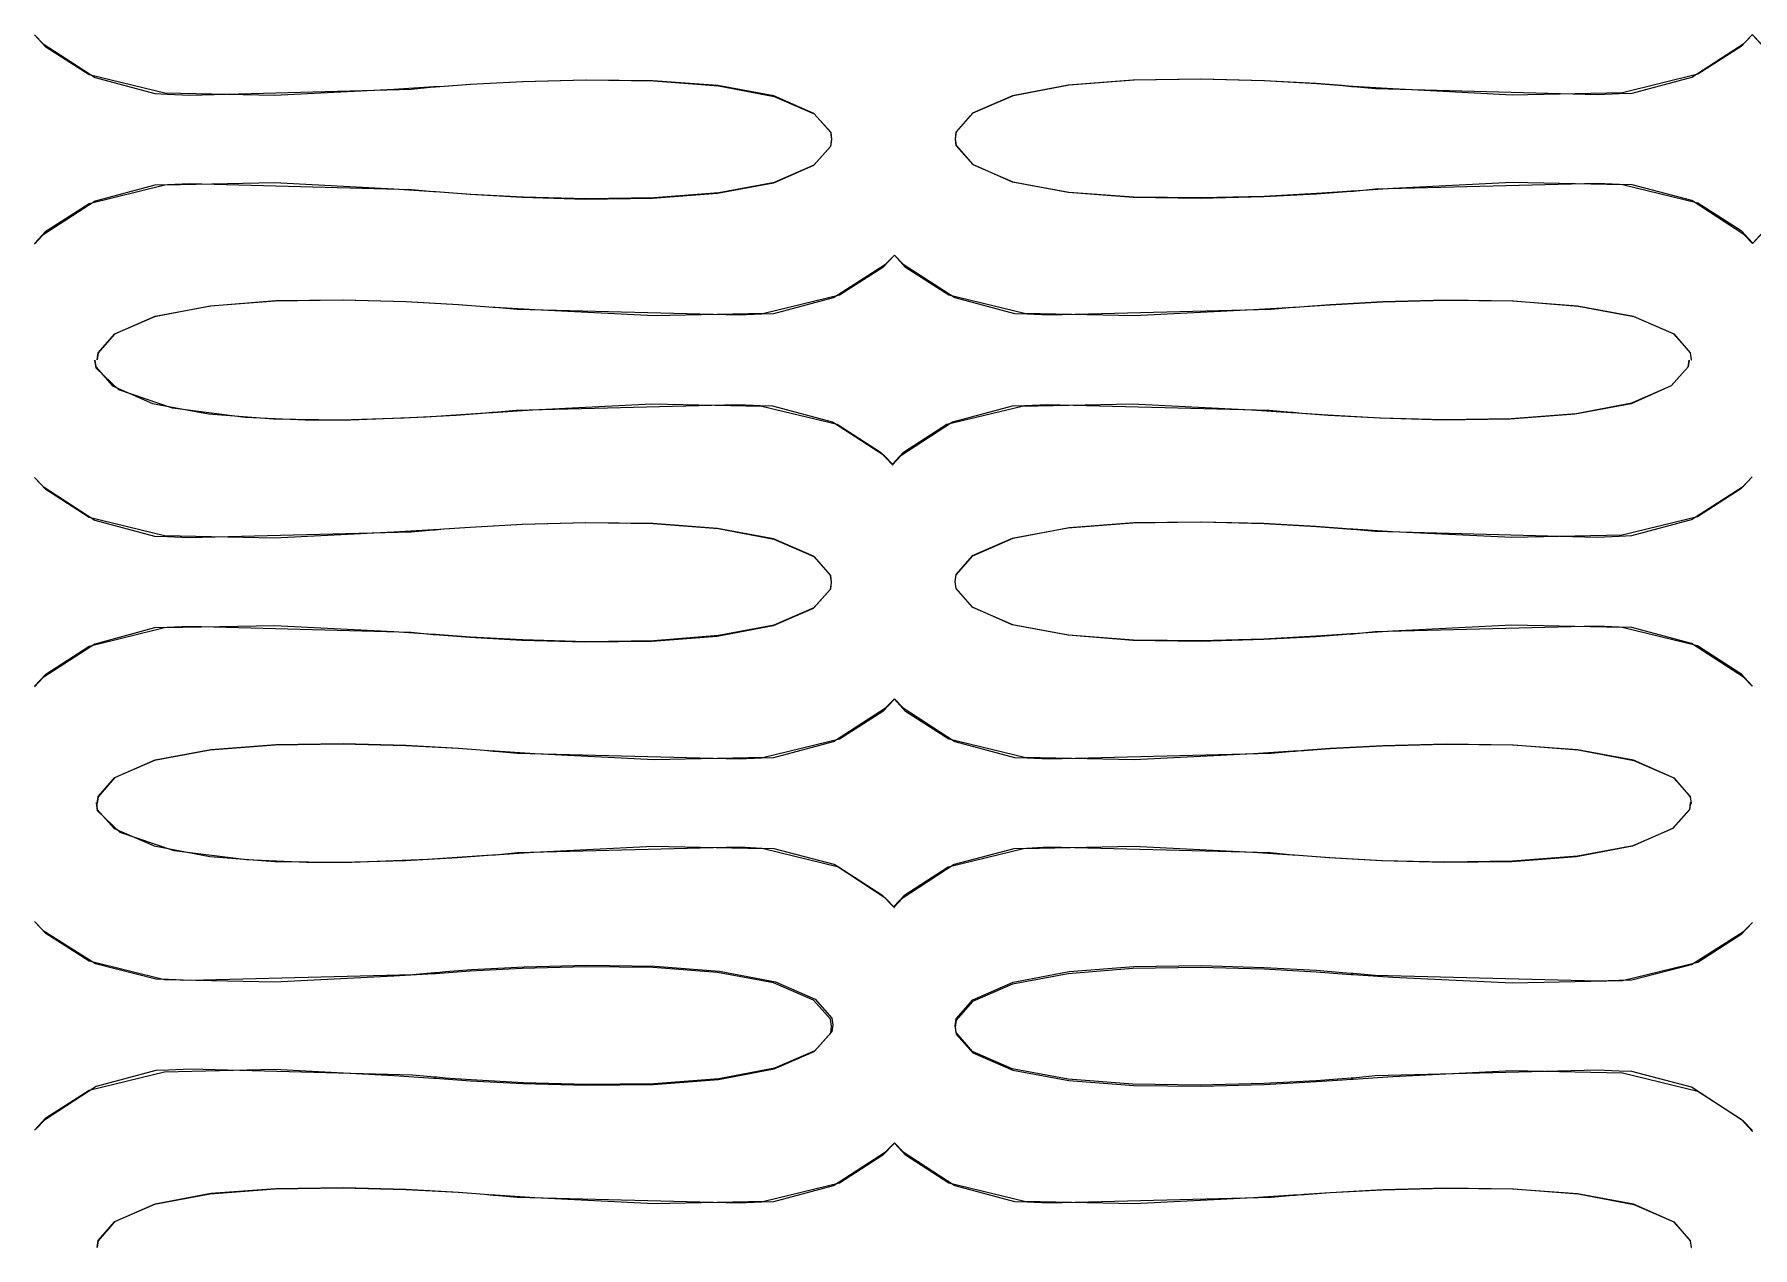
# Model space of a CAD drawing. Extents: x -8.7 to 71.7, y -3.2 to 84.
# Drawn here: x 39.54 to 55.62, y -3.22 to 8.13 of the extents above; entities that cross this region are included whole.
import ezdxf

# ---------------------------------------------------------------- set-up
doc = ezdxf.new("R2010")
doc.units = 0
doc.layers.get('0').update_dxf_attribs({"linetype": 'CONTINUOUS'})

msp = doc.modelspace()

# ---------------------------------------------------------------- linework, layer by layer
at = {"color": 1}
for p, q in [((39.6529, 8.00915), (39.5471, 8.12214)), ((39.5471, 8.12214), (39.6268, 8.03811)), ((39.6268, 8.03811), (40.1119, 7.72389)), ((55.0485, 7.72806), (55.5336, 8.04224)), ((55.6147, 8.12768), (55.5089, 8.01469)), ((55.5336, 8.04224), (55.6147, 8.12768)), ((55.7209, 8.00915), (55.6147, 8.12214)), ((55.6147, 8.12214), (55.6962, 8.03811)), ((40.0583, 7.74869), (39.6529, 8.00915)), ((55.5089, 8.01469), (55.1021, 7.75423)), ((40.7638, 7.57647), (40.0583, 7.74869)), ((40.1119, 7.72389), (40.67, 7.57372)), ((55.1021, 7.75423), (54.398, 7.58059)), ((54.489, 7.57922), (55.0485, 7.72806)), ((40.67, 7.57372), (40.7885, 7.56955)), ((41.7918, 7.55579), (40.7638, 7.57647)), ((40.7885, 7.56955), (40.9952, 7.55992)), ((40.9952, 7.55992), (43.0706, 7.61503)), ((42.908, 7.61227), (41.7918, 7.55579)), ((43.2802, 7.6357), (42.908, 7.61227)), ((43.0706, 7.61503), (43.2774, 7.6357)), ((43.2774, 7.6357), (43.2964, 7.6357)), ((43.2992, 7.6357), (43.2802, 7.6357)), ((43.2964, 7.6357), (43.3779, 7.64261)), ((43.3793, 7.64124), (43.2992, 7.6357)), ((43.3779, 7.64261), (43.6231, 7.66191)), ((43.6231, 7.65775), (43.3793, 7.64124)), ((43.6231, 7.66191), (44.1138, 7.68809)), ((44.111, 7.68396), (43.6231, 7.65775)), ((44.7008, 7.70047), (44.111, 7.68396)), ((44.1138, 7.68809), (44.7065, 7.70322)), ((45.3305, 7.69359), (44.7008, 7.70047)), ((44.7065, 7.70322), (45.3362, 7.69359)), ((45.937, 7.64812), (45.3305, 7.69359)), ((45.3362, 7.69359), (45.9437, 7.64674)), ((46.4605, 7.55167), (45.937, 7.64812)), ((45.9437, 7.64674), (46.4647, 7.5475)), ((48.6929, 7.55442), (48.3196, 7.39179)), ((48.3249, 7.39316), (48.7013, 7.55717)), ((49.2139, 7.65224), (48.6929, 7.55442)), ((48.7013, 7.55717), (49.2234, 7.65637)), ((49.8203, 7.69909), (49.2139, 7.65224)), ((49.2234, 7.65637), (49.8313, 7.70322)), ((50.4515, 7.70876), (49.8203, 7.69909)), ((49.8313, 7.70322), (50.461, 7.71151)), ((51.0427, 7.69359), (50.4515, 7.70876)), ((50.461, 7.71151), (51.0508, 7.69497)), ((51.5331, 7.66741), (51.0427, 7.69359)), ((51.0508, 7.69497), (51.5387, 7.66741)), ((51.7783, 7.64812), (51.5331, 7.66741)), ((51.5387, 7.66741), (51.7825, 7.64812)), ((51.8612, 7.64124), (51.7783, 7.64812)), ((51.7825, 7.64812), (51.864, 7.64124)), ((51.8791, 7.64124), (51.8612, 7.64124)), ((51.864, 7.64124), (51.8816, 7.64124)), ((52.2496, 7.61781), (51.8791, 7.64124)), ((51.8816, 7.64124), (52.0883, 7.62056)), ((52.0883, 7.62056), (54.1637, 7.56543)), ((53.3672, 7.55992), (52.2496, 7.61781)), ((54.398, 7.58059), (53.3672, 7.55992)), ((54.1637, 7.56543), (54.3719, 7.57509)), ((54.3719, 7.57509), (54.489, 7.57922)), ((46.8355, 7.38904), (46.4605, 7.55167)), ((46.4647, 7.5475), (46.8369, 7.38491)), ((48.1679, 7.2154), (48.3249, 7.39316)), ((46.9939, 7.21265), (46.8355, 7.38904)), ((46.8369, 7.38491), (46.9925, 7.20852)), ((48.3196, 7.39179), (48.1651, 7.21678)), ((46.9911, 7.07898), (46.8327, 6.90122)), ((46.8394, 6.90809), (46.9953, 7.08311)), ((47.0006, 7.14375), (46.9911, 7.07898)), ((46.9925, 7.20852), (47.0006, 7.14375)), ((47.0034, 7.1465), (46.9939, 7.21265)), ((46.9953, 7.08311), (47.0034, 7.1465)), ((48.1651, 7.21678), (48.157, 7.152)), ((48.157, 7.152), (48.1651, 7.08723)), ((48.1598, 7.14925), (48.1679, 7.2154)), ((48.1679, 7.08586), (48.1598, 7.14925)), ((48.1651, 7.08723), (48.3224, 6.91085)), ((48.3224, 6.90947), (48.1679, 7.08586)), ((46.8327, 6.90122), (46.4566, 6.73724)), ((46.4661, 6.7455), (46.8394, 6.90809)), ((48.3224, 6.91085), (48.6971, 6.74963)), ((48.6943, 6.74688), (48.3224, 6.90947)), ((40.0583, 6.54706), (40.7638, 6.71932)), ((40.67, 6.71795), (40.1119, 6.56773)), ((40.7885, 6.7207), (40.67, 6.71795)), ((40.7638, 6.71932), (41.7918, 6.74137)), ((40.9952, 6.73033), (40.7885, 6.7207)), ((43.0706, 6.67523), (40.9952, 6.73033)), ((41.7918, 6.74137), (42.908, 6.68348)), ((42.908, 6.68348), (43.2802, 6.65868)), ((43.2774, 6.65455), (43.0706, 6.67523)), ((43.2964, 6.65455), (43.2774, 6.65455)), ((43.2802, 6.65868), (43.2992, 6.65868)), ((43.3765, 6.64767), (43.2964, 6.65455)), ((43.2992, 6.65868), (43.3807, 6.6518)), ((43.6192, 6.62975), (43.3765, 6.64767)), ((43.3807, 6.6518), (43.6259, 6.63388)), ((44.1067, 6.60079), (43.6192, 6.62975)), ((43.6259, 6.63388), (44.1166, 6.6077)), ((44.6966, 6.58428), (44.1067, 6.60079)), ((44.1166, 6.6077), (44.7075, 6.59253)), ((45.3263, 6.59253), (44.6966, 6.58428)), ((44.7075, 6.59253), (45.339, 6.60079)), ((45.9341, 6.63938), (45.3263, 6.59253)), ((45.339, 6.60079), (45.9451, 6.64905)), ((46.4566, 6.73724), (45.9341, 6.63938)), ((45.9451, 6.64905), (46.4661, 6.7455)), ((49.2153, 6.64905), (48.6943, 6.74688)), ((48.6971, 6.74963), (49.2196, 6.65318)), ((49.8228, 6.60217), (49.2153, 6.64905)), ((49.2196, 6.65318), (49.827, 6.6077)), ((50.4529, 6.59253), (49.8228, 6.60217)), ((49.827, 6.6077), (50.4567, 6.60079)), ((51.0452, 6.6077), (50.4529, 6.59253)), ((50.4567, 6.60079), (51.0466, 6.61596)), ((51.5359, 6.63388), (51.0452, 6.6077)), ((51.0466, 6.61596), (51.5359, 6.64214)), ((51.5359, 6.64214), (51.7797, 6.65868)), ((51.7811, 6.6518), (51.5359, 6.63388)), ((51.7797, 6.65868), (51.8612, 6.66418)), ((51.864, 6.65868), (51.7811, 6.6518)), ((51.8612, 6.66418), (51.8791, 6.66418)), ((51.8816, 6.65868), (51.864, 6.65868)), ((51.8791, 6.66418), (52.2496, 6.68898)), ((52.0883, 6.67935), (51.8816, 6.65868)), ((54.1637, 6.73446), (52.0883, 6.67935)), ((52.2496, 6.68898), (53.3672, 6.74688)), ((53.3672, 6.74688), (54.398, 6.72483)), ((54.3719, 6.72483), (54.1637, 6.73446)), ((54.489, 6.72208), (54.3719, 6.72483)), ((54.398, 6.72483), (55.1021, 6.55256)), ((55.0485, 6.57324), (54.489, 6.72208)), ((40.1119, 6.56773), (39.6268, 6.25217)), ((39.6529, 6.28661), (40.0583, 6.54706)), ((55.5336, 6.25768), (55.0485, 6.57324)), ((55.1021, 6.55256), (55.5075, 6.29211)), ((39.5471, 6.17224), (39.6529, 6.28661)), ((55.5075, 6.29211), (55.6147, 6.17774)), ((55.6147, 6.17224), (55.7209, 6.28661)), ((39.6268, 6.25217), (39.5471, 6.16673)), ((55.6147, 6.17224), (55.5336, 6.25768)), ((55.6962, 6.25768), (55.6147, 6.17224)), ((55.6147, 6.17774), (55.6147, 6.17224)), ((47.02, 5.66649), (47.5065, 5.9793)), ((47.4818, 5.949), (47.075, 5.68854)), ((47.588, 6.06199), (47.4818, 5.949)), ((47.5065, 5.9793), (47.588, 6.06337)), ((47.588, 6.06337), (47.6691, 5.9793)), ((47.6938, 5.949), (47.588, 6.06199)), ((47.6691, 5.9793), (48.1528, 5.66649)), ((48.0991, 5.68854), (47.6938, 5.949)), ((41.7961, 5.63203), (41.1896, 5.58518)), ((41.1949, 5.59072), (41.8028, 5.63757)), ((42.4272, 5.64169), (41.7961, 5.63203)), ((41.8028, 5.63757), (42.4325, 5.64582)), ((43.0181, 5.62652), (42.4272, 5.64169)), ((42.4325, 5.64582), (43.0223, 5.62927)), ((43.5088, 5.59897), (43.0181, 5.62652)), ((43.0223, 5.62927), (43.5116, 5.6031)), ((47.075, 5.68854), (46.3709, 5.51628)), ((46.4619, 5.51766), (47.02, 5.66649)), ((48.8047, 5.51628), (48.0991, 5.68854)), ((48.1528, 5.66649), (48.7109, 5.51766)), ((51.6654, 5.60172), (52.1561, 5.62927)), ((52.7431, 5.63894), (52.1533, 5.6224)), ((52.1561, 5.62927), (52.7484, 5.64444)), ((53.3714, 5.63203), (52.7431, 5.63894)), ((52.7484, 5.64444), (53.3785, 5.63481)), ((53.9792, 5.58655), (53.3714, 5.63203)), ((53.3785, 5.63481), (53.9845, 5.58655)), ((40.6686, 5.48735), (40.2953, 5.32476)), ((40.2978, 5.32888), (40.6728, 5.49286)), ((41.1896, 5.58518), (40.6686, 5.48735)), ((40.6728, 5.49286), (41.1949, 5.59072)), ((43.754, 5.58105), (43.5088, 5.59897)), ((43.5116, 5.6031), (43.7554, 5.5838)), ((43.8369, 5.57417), (43.754, 5.58105)), ((43.7554, 5.5838), (43.8369, 5.57692)), ((43.8369, 5.57692), (43.8549, 5.57692)), ((43.8549, 5.57417), (43.8369, 5.57417)), ((43.8549, 5.57692), (44.0612, 5.55763)), ((44.2253, 5.55075), (43.8549, 5.57417)), ((44.0612, 5.55763), (46.1366, 5.5039)), ((45.3415, 5.49561), (44.2253, 5.55075)), ((46.3709, 5.51628), (45.3415, 5.49561)), ((46.1366, 5.5039), (46.3448, 5.51353)), ((46.3448, 5.51353), (46.4619, 5.51766)), ((48.7109, 5.51766), (48.8294, 5.51353)), ((49.8327, 5.49561), (48.8047, 5.51628)), ((48.8294, 5.51353), (49.0361, 5.5039)), ((49.0361, 5.5039), (51.1115, 5.55763)), ((50.9489, 5.55075), (49.8327, 5.49561)), ((51.3211, 5.57417), (50.9489, 5.55075)), ((51.1115, 5.55763), (51.3182, 5.57692)), ((51.3182, 5.57692), (51.3373, 5.57692)), ((51.3401, 5.57417), (51.3211, 5.57417)), ((51.3373, 5.57692), (51.4188, 5.5838)), ((51.4202, 5.57967), (51.3401, 5.57417)), ((51.4188, 5.5838), (51.6654, 5.60172)), ((51.664, 5.59622), (51.4202, 5.57967)), ((52.1533, 5.6224), (51.664, 5.59622)), ((54.5013, 5.4901), (53.9792, 5.58655)), ((53.9845, 5.58655), (54.5056, 5.48873)), ((54.8763, 5.32751), (54.5013, 5.4901)), ((54.5056, 5.48873), (54.8792, 5.32613)), ((40.1408, 5.15112), (40.2978, 5.32888)), ((40.2953, 5.32476), (40.1408, 5.14974)), ((55.0347, 5.15112), (54.8763, 5.32751)), ((54.8792, 5.32613), (55.0333, 5.14974)), ((40.1327, 5.08497), (40.1408, 5.15112)), ((40.1408, 5.14974), (40.1327, 5.08497)), ((55.0333, 5.14974), (55.0414, 5.08497)), ((55.0443, 5.08497), (55.0347, 5.15112)), ((40.1214, 5.00641), (40.1105, 5.08222)), ((40.1105, 5.08222), (40.1189, 5.01745)), ((40.1189, 5.01745), (40.2759, 4.83969)), ((40.3338, 4.80385), (40.1214, 5.00641)), ((55.0125, 5.01745), (54.8555, 4.83969)), ((54.8584, 4.84382), (55.0139, 5.01883)), ((55.0224, 5.08222), (55.0125, 5.01745)), ((55.0139, 5.01883), (55.0224, 5.08222)), ((55.0414, 5.08497), (55.0443, 5.08497)), ((40.2759, 4.83969), (40.6506, 4.67706)), ((54.8555, 4.83969), (54.4795, 4.67431)), ((54.4848, 4.68118), (54.8584, 4.84382)), ((40.8369, 4.63158), (40.3338, 4.80385)), ((40.6506, 4.67706), (41.173, 4.57786)), ((46.1257, 4.66467), (44.0503, 4.61091)), ((44.2048, 4.61779), (45.321, 4.67293)), ((45.321, 4.67293), (46.349, 4.65226)), ((46.3338, 4.65363), (46.1257, 4.66467)), ((48.7825, 4.65226), (49.8119, 4.67293)), ((49.0167, 4.66467), (48.81, 4.65363)), ((51.0935, 4.61091), (49.0167, 4.66467)), ((49.8119, 4.67293), (50.9281, 4.61779)), ((54.4795, 4.67431), (53.957, 4.57648)), ((53.9641, 4.58336), (54.4848, 4.68118)), ((41.5149, 4.54614), (40.8369, 4.63158)), ((41.173, 4.57786), (41.7809, 4.53238)), ((42.0769, 4.52134), (41.5149, 4.54614)), ((41.7809, 4.53238), (42.4106, 4.52409)), ((42.2645, 4.52134), (42.0769, 4.52134)), ((42.5002, 4.52134), (42.2645, 4.52134)), ((42.4106, 4.52409), (43.0004, 4.54064)), ((43.2082, 4.54889), (42.5002, 4.52134)), ((43.0004, 4.54064), (43.4894, 4.56819)), ((43.7638, 4.58611), (43.2082, 4.54889)), ((43.4894, 4.56819), (43.7335, 4.58611)), ((43.7335, 4.58611), (43.8146, 4.59299)), ((43.8256, 4.59024), (43.7638, 4.58611)), ((43.8146, 4.59299), (43.834, 4.59299)), ((43.8436, 4.59024), (43.8256, 4.59024)), ((43.834, 4.59299), (44.2048, 4.61779)), ((44.0503, 4.61091), (43.8436, 4.59024)), ((46.451, 4.65088), (46.3338, 4.65363)), ((46.349, 4.65226), (47.0546, 4.48137)), ((47.0105, 4.50204), (46.451, 4.65088)), ((47.4955, 4.18648), (47.0105, 4.50204)), ((48.1334, 4.50204), (47.6497, 4.18648)), ((48.0783, 4.48137), (48.7825, 4.65226)), ((48.6914, 4.65088), (48.1334, 4.50204)), ((48.81, 4.65363), (48.6914, 4.65088)), ((50.9281, 4.61779), (51.3002, 4.59299)), ((51.3002, 4.59024), (51.0935, 4.61091)), ((51.3002, 4.59299), (51.3182, 4.59299)), ((51.3182, 4.59024), (51.3002, 4.59024)), ((51.3182, 4.59299), (51.3994, 4.58611)), ((51.398, 4.58336), (51.3182, 4.59024)), ((51.6421, 4.56544), (51.398, 4.58336)), ((51.3994, 4.58611), (51.646, 4.56819)), ((52.13, 4.53789), (51.6421, 4.56544)), ((51.646, 4.56819), (52.1367, 4.54201)), ((52.7195, 4.52134), (52.13, 4.53789)), ((52.1367, 4.54201), (52.7279, 4.52684)), ((53.3495, 4.5296), (52.7195, 4.52134)), ((52.7279, 4.52684), (53.3576, 4.53651)), ((53.957, 4.57648), (53.3495, 4.5296)), ((53.3576, 4.53651), (53.9641, 4.58336)), ((47.0546, 4.48137), (47.4595, 4.22092)), ((47.6733, 4.22092), (48.0783, 4.48137)), ((47.4595, 4.22092), (47.5671, 4.10655)), ((47.5767, 4.10104), (47.4955, 4.18648)), ((47.5671, 4.10655), (47.6733, 4.22092)), ((47.6497, 4.18648), (47.57, 4.10104)), ((47.57, 4.10104), (47.5767, 4.10104)), ((39.6505, 3.87092), (39.5443, 3.98392)), ((39.5443, 3.98392), (39.6254, 3.89985)), ((39.6254, 3.89985), (40.1091, 3.58567)), ((40.0554, 3.61047), (39.6505, 3.87092)), ((55.0457, 3.5898), (55.5308, 3.90398)), ((55.5061, 3.87643), (55.0997, 3.61597)), ((55.6122, 3.98942), (55.5061, 3.87643)), ((55.5308, 3.90398), (55.6122, 3.98942)), ((40.761, 3.4382), (40.0554, 3.61047)), ((40.1091, 3.58567), (40.6672, 3.43545)), ((43.6203, 3.52089), (44.111, 3.54707)), ((44.1082, 3.54295), (43.6203, 3.51675)), ((44.698, 3.55946), (44.1082, 3.54295)), ((44.111, 3.54707), (44.7036, 3.56224)), ((45.3277, 3.55258), (44.698, 3.55946)), ((44.7036, 3.56224), (45.3334, 3.55258)), ((45.9341, 3.50711), (45.3277, 3.55258)), ((45.3334, 3.55258), (45.9412, 3.50573)), ((49.8175, 3.55808), (49.2111, 3.51124)), ((49.222, 3.51537), (49.8285, 3.56224)), ((50.4486, 3.56775), (49.8175, 3.55808)), ((49.8285, 3.56224), (50.4582, 3.5705)), ((51.0399, 3.55258), (50.4486, 3.56775)), ((50.4582, 3.5705), (51.048, 3.55395)), ((51.5303, 3.5264), (51.0399, 3.55258)), ((51.048, 3.55395), (51.5359, 3.5264)), ((55.0997, 3.61597), (54.3952, 3.44372)), ((54.4862, 3.44096), (55.0457, 3.5898)), ((40.6672, 3.43545), (40.7857, 3.43131)), ((41.789, 3.41616), (40.761, 3.4382)), ((40.7857, 3.43131), (40.9924, 3.42305)), ((40.9924, 3.42305), (43.0678, 3.47541)), ((42.9052, 3.47128), (41.789, 3.41616)), ((43.2774, 3.4947), (42.9052, 3.47128)), ((43.0678, 3.47541), (43.276, 3.4947)), ((43.276, 3.4947), (43.2939, 3.4947)), ((43.2964, 3.4947), (43.2774, 3.4947)), ((43.2939, 3.4947), (43.3751, 3.50297)), ((43.3765, 3.50022), (43.2964, 3.4947)), ((43.3751, 3.50297), (43.6203, 3.52089)), ((43.6203, 3.51675), (43.3765, 3.50022)), ((46.4577, 3.41064), (45.9341, 3.50711)), ((45.9412, 3.50573), (46.4619, 3.40651)), ((46.8327, 3.24804), (46.4577, 3.41064)), ((46.4619, 3.40651), (46.8341, 3.2439)), ((48.6904, 3.4134), (48.3168, 3.25079)), ((48.3235, 3.25217), (48.6985, 3.41753)), ((49.2111, 3.51124), (48.6904, 3.4134)), ((48.6985, 3.41753), (49.222, 3.51537)), ((51.7758, 3.50711), (51.5303, 3.5264)), ((51.5359, 3.5264), (51.7797, 3.50711)), ((51.8583, 3.50022), (51.7758, 3.50711)), ((51.7797, 3.50711), (51.8612, 3.50022)), ((51.8763, 3.50022), (51.8583, 3.50022)), ((51.8612, 3.50022), (51.8791, 3.50022)), ((52.2471, 3.47679), (51.8763, 3.50022)), ((51.8791, 3.50022), (52.0859, 3.48093)), ((52.0859, 3.48093), (54.1609, 3.42718)), ((53.3647, 3.42167), (52.2471, 3.47679)), ((54.3952, 3.44372), (53.3647, 3.42167)), ((54.1609, 3.42718), (54.3691, 3.43683)), ((54.3691, 3.43683), (54.4862, 3.44096)), ((46.9911, 3.07165), (46.8327, 3.24804)), ((46.8341, 3.2439), (46.9896, 3.06751)), ((48.3168, 3.25079), (48.1623, 3.07578)), ((48.1651, 3.0744), (48.3235, 3.25217)), ((46.9896, 3.06751), (46.9981, 3.00275)), ((47.0006, 3.0055), (46.9911, 3.07165)), ((48.1623, 3.07578), (48.1542, 3.01101)), ((48.157, 3.00826), (48.1651, 3.0744)), ((46.9882, 2.93798), (46.8298, 2.76021)), ((46.8369, 2.7671), (46.9925, 2.94211)), ((46.9981, 3.00275), (46.9882, 2.93798)), ((46.9925, 2.94211), (47.0006, 3.0055)), ((48.1542, 3.01101), (48.1623, 2.94624)), ((48.1651, 2.94487), (48.157, 3.00826)), ((48.1623, 2.94624), (48.3196, 2.76986)), ((48.3196, 2.76986), (48.1651, 2.94487)), ((46.8298, 2.76021), (46.4538, 2.59623)), ((46.4633, 2.60587), (46.8369, 2.7671)), ((48.6914, 2.60725), (48.3196, 2.76986)), ((48.3196, 2.76986), (48.6943, 2.60863)), ((40.0554, 2.40743), (40.761, 2.57969)), ((40.6672, 2.57693), (40.1091, 2.42673)), ((40.7857, 2.57969), (40.6672, 2.57693)), ((40.761, 2.57969), (41.789, 2.60036)), ((40.9924, 2.58933), (40.7857, 2.57969)), ((43.0678, 2.53421), (40.9924, 2.58933)), ((41.789, 2.60036), (42.9052, 2.54386)), ((46.4538, 2.59623), (45.9313, 2.49838)), ((45.9422, 2.50803), (46.4633, 2.60587)), ((49.2125, 2.50941), (48.6914, 2.60725)), ((48.6943, 2.60863), (49.2167, 2.51216)), ((54.1609, 2.59485), (52.0859, 2.53972)), ((52.2471, 2.54937), (53.3647, 2.60587)), ((53.3647, 2.60587), (54.3952, 2.5852)), ((54.3691, 2.5852), (54.1609, 2.59485)), ((54.4862, 2.58244), (54.3691, 2.5852)), ((54.3952, 2.5852), (55.0997, 2.41157)), ((55.0457, 2.43224), (54.4862, 2.58244)), ((40.1091, 2.42673), (39.6254, 2.11253)), ((42.9052, 2.54386), (43.2774, 2.51906)), ((43.276, 2.51354), (43.0678, 2.53421)), ((43.2939, 2.51354), (43.276, 2.51354)), ((43.2774, 2.51906), (43.2964, 2.51906)), ((43.3737, 2.50665), (43.2939, 2.51354)), ((43.2964, 2.51906), (43.3779, 2.51216)), ((43.6164, 2.48874), (43.3737, 2.50665)), ((43.3779, 2.51216), (43.6231, 2.49425)), ((44.1043, 2.4598), (43.6164, 2.48874)), ((43.6231, 2.49425), (44.1138, 2.46807)), ((44.6938, 2.44326), (44.1043, 2.4598)), ((44.1138, 2.46807), (44.7051, 2.45153)), ((45.3238, 2.45153), (44.6938, 2.44326)), ((44.7051, 2.45153), (45.3362, 2.46118)), ((45.9313, 2.49838), (45.3238, 2.45153)), ((45.3362, 2.46118), (45.9422, 2.50803)), ((49.8203, 2.46118), (49.2125, 2.50941)), ((49.2167, 2.51216), (49.8242, 2.46669)), ((50.45, 2.45153), (49.8203, 2.46118)), ((49.8242, 2.46669), (50.4543, 2.4598)), ((51.0427, 2.46807), (50.45, 2.45153)), ((50.4543, 2.4598), (51.0438, 2.47633)), ((51.5331, 2.49425), (51.0427, 2.46807)), ((51.0438, 2.47633), (51.5331, 2.50252)), ((51.5331, 2.50252), (51.7772, 2.51906)), ((51.7783, 2.51216), (51.5331, 2.49425)), ((51.7772, 2.51906), (51.8583, 2.52457)), ((51.8612, 2.51906), (51.7783, 2.51216)), ((51.8583, 2.52457), (51.8763, 2.52457)), ((51.8791, 2.51906), (51.8612, 2.51906)), ((51.8763, 2.52457), (52.2471, 2.54937)), ((52.0859, 2.53972), (51.8791, 2.51906)), ((55.5308, 2.11805), (55.0457, 2.43224)), ((55.0997, 2.41157), (55.5046, 2.15112)), ((39.6505, 2.1456), (40.0554, 2.40743)), ((39.5443, 2.03123), (39.6505, 2.1456)), ((39.6254, 2.11253), (39.5443, 2.02709)), ((55.5046, 2.15112), (55.6122, 2.03674)), ((55.6122, 2.03123), (55.5308, 2.11805)), ((55.6122, 2.03674), (55.6122, 2.03123)), ((47.02, 1.51446), (47.5065, 1.82866)), ((47.4818, 1.79696), (47.075, 1.53651)), ((47.588, 1.90996), (47.4818, 1.79696)), ((47.5065, 1.82866), (47.588, 1.91272)), ((47.588, 1.91272), (47.6691, 1.82866)), ((47.6938, 1.79696), (47.588, 1.90996)), ((47.6691, 1.82866), (48.1528, 1.51446)), ((48.0991, 1.53651), (47.6938, 1.79696)), ((41.7961, 1.48139), (41.1896, 1.43454)), ((41.1949, 1.44143), (41.8028, 1.48828)), ((42.4272, 1.48966), (41.7961, 1.48139)), ((41.8028, 1.48828), (42.4325, 1.49655)), ((43.0181, 1.4745), (42.4272, 1.48966)), ((42.4325, 1.49655), (43.0223, 1.48001)), ((43.5088, 1.44832), (43.0181, 1.4745)), ((43.0223, 1.48001), (43.5116, 1.45245)), ((43.754, 1.4304), (43.5088, 1.44832)), ((43.5116, 1.45245), (43.7554, 1.43316)), ((47.075, 1.53651), (46.3709, 1.36426)), ((46.4619, 1.36563), (47.02, 1.51446)), ((48.8047, 1.36426), (48.0991, 1.53651)), ((48.1528, 1.51446), (48.7109, 1.36563)), ((51.4188, 1.43316), (51.6654, 1.45245)), ((52.1518, 1.47175), (51.664, 1.44556)), ((51.6654, 1.45245), (52.1561, 1.47864)), ((52.7417, 1.48828), (52.1518, 1.47175)), ((52.1561, 1.47864), (52.7484, 1.4938)), ((53.3714, 1.48139), (52.7417, 1.48828)), ((52.7484, 1.4938), (53.3785, 1.48415)), ((53.9778, 1.43591), (53.3714, 1.48139)), ((53.3785, 1.48415), (53.9845, 1.43729)), ((40.6686, 1.3367), (40.2953, 1.17409)), ((40.2978, 1.17822), (40.6728, 1.34221)), ((41.1896, 1.43454), (40.6686, 1.3367)), ((40.6728, 1.34221), (41.1949, 1.44143)), ((43.8369, 1.42351), (43.754, 1.4304)), ((43.7554, 1.43316), (43.8369, 1.42627)), ((43.8369, 1.42627), (43.8549, 1.42627)), ((43.8549, 1.42351), (43.8369, 1.42351)), ((43.8549, 1.42627), (44.0612, 1.40698)), ((44.2253, 1.40009), (43.8549, 1.42351)), ((44.0612, 1.40698), (46.1366, 1.35323)), ((45.3415, 1.34359), (44.2253, 1.40009)), ((46.3709, 1.36426), (45.3415, 1.34359)), ((46.1366, 1.35323), (46.3448, 1.36288)), ((46.3448, 1.36288), (46.4619, 1.36563)), ((48.7109, 1.36563), (48.8294, 1.36288)), ((49.8327, 1.34359), (48.8047, 1.36426)), ((48.8294, 1.36288), (49.0361, 1.35323)), ((49.0361, 1.35323), (51.1115, 1.40698)), ((50.9489, 1.40009), (49.8327, 1.34359)), ((51.3211, 1.42351), (50.9489, 1.40009)), ((51.1115, 1.40698), (51.3182, 1.42627)), ((51.3182, 1.42627), (51.3373, 1.42627)), ((51.3401, 1.42351), (51.3211, 1.42351)), ((51.3373, 1.42627), (51.4188, 1.43316)), ((51.4202, 1.42903), (51.3401, 1.42351)), ((51.664, 1.44556), (51.4202, 1.42903)), ((54.5013, 1.33945), (53.9778, 1.43591)), ((53.9845, 1.43729), (54.5056, 1.33808)), ((54.8763, 1.17685), (54.5013, 1.33945)), ((54.5056, 1.33808), (54.8792, 1.17547)), ((40.1408, 1.00046), (40.2978, 1.17822)), ((40.2953, 1.17409), (40.1408, 0.999077)), ((55.0347, 1.00046), (54.8763, 1.17685)), ((54.8792, 1.17547), (55.0333, 0.999077)), ((40.1327, 0.934311), (40.1408, 1.00046)), ((40.1408, 0.999077), (40.1327, 0.934311)), ((55.0333, 0.999077), (55.0414, 0.934311)), ((55.0443, 0.934311), (55.0347, 1.00046)), ((40.1355, 0.868165), (40.1242, 0.943956)), ((40.1242, 0.943956), (40.1327, 0.879189)), ((40.1327, 0.879189), (40.2897, 0.701421)), ((40.3475, 0.665593), (40.1355, 0.868165)), ((55.0263, 0.879189), (54.8679, 0.701421)), ((54.8721, 0.705556), (55.0277, 0.880565)), ((55.0362, 0.943956), (55.0263, 0.879189)), ((55.0277, 0.880565), (55.0362, 0.943956)), ((55.0414, 0.934311), (55.0443, 0.934311)), ((40.2897, 0.701421), (40.6647, 0.538812)), ((40.8506, 0.493339), (40.3475, 0.665593)), ((54.8679, 0.701421), (54.4932, 0.536056)), ((54.4985, 0.542946), (54.8721, 0.705556)), ((40.6647, 0.538812), (41.1868, 0.439593)), ((41.5286, 0.407899), (40.8506, 0.493339)), ((46.1395, 0.526411), (44.0641, 0.472666)), ((44.2172, 0.479559), (45.3334, 0.536056)), ((45.3334, 0.536056), (46.3628, 0.515387)), ((46.3476, 0.515387), (46.1395, 0.526411)), ((46.4647, 0.512632), (46.3476, 0.515387)), ((46.3628, 0.515387), (47.0669, 0.343131)), ((47.0242, 0.363802), (46.4647, 0.512632)), ((48.0907, 0.343131), (48.7962, 0.515387)), ((48.7056, 0.512632), (48.1471, 0.363802)), ((48.8237, 0.515387), (48.7056, 0.512632)), ((48.7962, 0.515387), (49.8242, 0.536056)), ((49.0305, 0.526411), (48.8237, 0.515387)), ((51.1059, 0.472666), (49.0305, 0.526411)), ((49.8242, 0.536056), (50.9404, 0.479559)), ((54.4932, 0.536056), (53.9694, 0.438217)), ((53.9778, 0.445107), (54.4985, 0.542946)), ((41.1868, 0.439593), (41.7946, 0.39412)), ((42.091, 0.383096), (41.5286, 0.407899)), ((41.7946, 0.39412), (42.4244, 0.385851)), ((42.2783, 0.383096), (42.091, 0.383096)), ((42.514, 0.383096), (42.2783, 0.383096)), ((42.4244, 0.385851), (43.0142, 0.402389)), ((43.2209, 0.410655), (42.514, 0.383096)), ((43.0142, 0.402389), (43.5031, 0.429948)), ((43.7776, 0.447862), (43.2209, 0.410655)), ((43.5031, 0.429948), (43.7473, 0.447862)), ((43.7473, 0.447862), (43.8284, 0.454752)), ((43.8383, 0.451997), (43.7776, 0.447862)), ((43.8284, 0.454752), (43.8464, 0.454752)), ((43.8573, 0.451997), (43.8383, 0.451997)), ((43.8464, 0.454752), (44.2172, 0.479559)), ((44.0641, 0.472666), (43.8573, 0.451997)), ((47.5093, 0.048231), (47.0242, 0.363802)), ((47.0669, 0.343131), (47.4719, 0.082682)), ((48.1471, 0.363802), (47.662, 0.048231)), ((47.6857, 0.082682), (48.0907, 0.343131)), ((50.9404, 0.479559), (51.3126, 0.454752)), ((51.3126, 0.451997), (51.1059, 0.472666)), ((51.3126, 0.454752), (51.332, 0.454752)), ((51.332, 0.451997), (51.3126, 0.451997)), ((51.332, 0.454752), (51.4131, 0.447862)), ((51.4117, 0.445107), (51.332, 0.451997)), ((51.6558, 0.427193), (51.4117, 0.445107)), ((51.4131, 0.447862), (51.6601, 0.429948)), ((52.1437, 0.39963), (51.6558, 0.427193)), ((51.6601, 0.429948), (52.1504, 0.403765)), ((52.7332, 0.383096), (52.1437, 0.39963)), ((52.1504, 0.403765), (52.7417, 0.388606)), ((53.3633, 0.391365), (52.7332, 0.383096)), ((52.7417, 0.388606), (53.3714, 0.398254)), ((53.9694, 0.438217), (53.3633, 0.391365)), ((53.3714, 0.398254), (53.9778, 0.445107)), ((47.4719, 0.082682), (47.5795, -0.031695)), ((47.5904, -0.037207), (47.5093, 0.048231)), ((47.5795, -0.031695), (47.6857, 0.082682)), ((47.662, 0.048231), (47.5823, -0.037207)), ((47.5823, -0.037207), (47.5904, -0.037207)), ((39.6505, -0.279742), (39.5443, -0.166743)), ((39.5443, -0.166743), (39.6254, -0.250803)), ((39.6254, -0.250803), (40.1175, -0.56224)), ((40.0554, -0.540191), (39.6505, -0.279742)), ((55.0443, -0.569129), (55.5322, -0.261827)), ((55.5089, -0.290766), (55.1021, -0.551215)), ((55.6147, -0.177767), (55.5089, -0.290766)), ((55.5322, -0.261827), (55.6147, -0.177767)), ((40.761, -0.713825), (40.0554, -0.540191)), ((40.1175, -0.56224), (40.6799, -0.705556)), ((43.3077, -0.643544), (43.3888, -0.635275)), ((43.6203, -0.633899), (43.3765, -0.650434)), ((43.3888, -0.635275), (43.6344, -0.617361)), ((44.1082, -0.607716), (43.6203, -0.633899)), ((43.6344, -0.617361), (44.1247, -0.591178)), ((44.698, -0.591178), (44.1082, -0.607716)), ((44.1247, -0.591178), (44.716, -0.576019)), ((45.3277, -0.599447), (44.698, -0.591178)), ((44.716, -0.576019), (45.3471, -0.585668)), ((45.9341, -0.644924), (45.3277, -0.599447)), ((45.3471, -0.585668), (45.9535, -0.63252)), ((45.9535, -0.63252), (46.4757, -0.731739)), ((48.6985, -0.734494), (49.222, -0.635275)), ((49.8203, -0.609092), (49.2139, -0.655948)), ((49.222, -0.635275), (49.8285, -0.588423)), ((50.4515, -0.599447), (49.8203, -0.609092)), ((49.8285, -0.588423), (50.4582, -0.580154)), ((51.0427, -0.614606), (50.4515, -0.599447)), ((50.4582, -0.580154), (51.048, -0.596692)), ((51.5331, -0.640789), (51.0427, -0.614606)), ((51.048, -0.596692), (51.5359, -0.624251)), ((51.7783, -0.660079), (51.5331, -0.640789)), ((51.5359, -0.624251), (51.7797, -0.643544)), ((55.1021, -0.551215), (54.398, -0.72347)), ((54.4862, -0.712445), (55.0443, -0.569129)), ((40.6799, -0.705556), (40.798, -0.706935)), ((41.789, -0.734494), (40.761, -0.713825)), ((40.798, -0.706935), (41.0048, -0.7152)), ((41.0048, -0.7152), (43.0816, -0.662838)), ((42.9052, -0.679372), (41.789, -0.734494)), ((43.2774, -0.655948), (42.9052, -0.679372)), ((43.0816, -0.662838), (43.2883, -0.643544)), ((43.2964, -0.655948), (43.2774, -0.655948)), ((43.2883, -0.643544), (43.3077, -0.643544)), ((43.3765, -0.650434), (43.2964, -0.655948)), ((46.4577, -0.741384), (45.9341, -0.644924)), ((46.8327, -0.903993), (46.4577, -0.741384)), ((46.4757, -0.731739), (46.8478, -0.894348)), ((48.6929, -0.753787), (48.3196, -0.916397)), ((48.3235, -0.899859), (48.6985, -0.734494)), ((49.2139, -0.655948), (48.6929, -0.753787)), ((51.8612, -0.666972), (51.7783, -0.660079)), ((51.7797, -0.643544), (51.8612, -0.650434)), ((51.8612, -0.650434), (51.8791, -0.650434)), ((51.8791, -0.666972), (51.8612, -0.666972)), ((51.8791, -0.650434), (52.0859, -0.669727)), ((52.2496, -0.690397), (51.8791, -0.666972)), ((52.0859, -0.669727), (54.1609, -0.72347)), ((53.3672, -0.745518), (52.2496, -0.690397)), ((54.398, -0.72347), (53.3672, -0.745518)), ((54.1609, -0.72347), (54.3691, -0.7152)), ((54.3691, -0.7152), (54.4862, -0.712445)), ((46.9911, -1.08038), (46.8327, -0.903993)), ((46.8478, -0.894348), (47.0034, -1.07074)), ((48.1651, -1.07763), (48.3235, -0.899859)), ((48.3196, -0.916397), (48.1651, -1.09141)), ((47.0006, -1.14653), (46.9911, -1.08038)), ((47.0034, -1.07074), (47.0119, -1.1355)), ((48.157, -1.14377), (48.1651, -1.07763)), ((48.1651, -1.09141), (48.157, -1.15617)), ((46.8369, -1.38493), (46.9925, -1.20992)), ((47.002, -1.20027), (46.8436, -1.37804)), ((46.9925, -1.20992), (47.0006, -1.14653)), ((47.0119, -1.1355), (47.002, -1.20027)), ((48.1651, -1.20716), (48.157, -1.14377)), ((48.157, -1.15617), (48.1651, -1.22094)), ((48.3196, -1.38217), (48.1651, -1.20716)), ((48.1651, -1.22094), (48.3224, -1.39733)), ((46.4633, -1.54616), (46.8369, -1.38493)), ((46.8436, -1.37804), (46.4675, -1.54065)), ((48.6914, -1.54478), (48.3196, -1.38217)), ((48.3224, -1.39733), (48.6971, -1.55856)), ((40.0554, -1.7446), (40.761, -1.57234)), ((40.6799, -1.56132), (40.1228, -1.71152)), ((40.798, -1.55856), (40.6799, -1.56132)), ((40.761, -1.57234), (41.789, -1.55029)), ((41.0048, -1.54892), (40.798, -1.55856)), ((43.0816, -1.60404), (41.0048, -1.54892)), ((41.789, -1.55029), (42.9052, -1.60817)), ((43.2883, -1.62471), (43.0816, -1.60404)), ((45.9422, -1.644), (46.4633, -1.54616)), ((46.4675, -1.54065), (45.9451, -1.63987)), ((49.2125, -1.64262), (48.6914, -1.54478)), ((48.6971, -1.55856), (49.2196, -1.65503)), ((54.1609, -1.55718), (52.0859, -1.6123)), ((52.2496, -1.61782), (53.3672, -1.56132)), ((53.3672, -1.56132), (54.398, -1.58199)), ((54.3691, -1.56683), (54.1609, -1.55718)), ((54.4862, -1.56959), (54.3691, -1.56683)), ((54.398, -1.58199), (55.1021, -1.75562)), ((55.0457, -1.71841), (54.4862, -1.56959)), ((40.1228, -1.71152), (39.6378, -2.02572)), ((39.6505, -2.00504), (40.0554, -1.7446)), ((42.9052, -1.60817), (43.2774, -1.63298)), ((43.2774, -1.63298), (43.2964, -1.63298)), ((43.3077, -1.62471), (43.2883, -1.62471)), ((43.2964, -1.63298), (43.3779, -1.63987)), ((43.3874, -1.6316), (43.3077, -1.62471)), ((43.3779, -1.63987), (43.6231, -1.65778)), ((43.6301, -1.64951), (43.3874, -1.6316)), ((43.6231, -1.65778), (44.1138, -1.68396)), ((44.118, -1.67707), (43.6301, -1.64951)), ((44.1138, -1.68396), (44.7051, -1.69912)), ((44.7075, -1.69361), (44.118, -1.67707)), ((44.7051, -1.69912), (45.3362, -1.69085)), ((45.3376, -1.68534), (44.7075, -1.69361)), ((45.3362, -1.69085), (45.9422, -1.644)), ((45.9451, -1.63987), (45.3376, -1.68534)), ((49.8203, -1.68947), (49.2125, -1.64262)), ((49.2196, -1.65503), (49.827, -1.7005)), ((50.45, -1.69912), (49.8203, -1.68947)), ((49.827, -1.7005), (50.4567, -1.70739)), ((51.0427, -1.68396), (50.45, -1.69912)), ((50.4567, -1.70739), (51.0466, -1.69085)), ((51.5331, -1.65778), (51.0427, -1.68396)), ((51.0466, -1.69085), (51.5359, -1.66467)), ((51.7783, -1.63987), (51.5331, -1.65778)), ((51.5359, -1.66467), (51.7797, -1.64814)), ((51.8612, -1.63298), (51.7783, -1.63987)), ((51.7797, -1.64814), (51.8612, -1.64262)), ((51.8791, -1.63298), (51.8612, -1.63298)), ((51.8612, -1.64262), (51.8791, -1.64262)), ((52.0859, -1.6123), (51.8791, -1.63298)), ((51.8791, -1.64262), (52.2496, -1.61782)), ((55.5308, -2.03399), (55.0457, -1.71841)), ((55.1021, -1.75562), (55.5075, -2.01607)), ((39.5443, -2.11942), (39.6505, -2.00504)), ((39.6378, -2.02572), (39.558, -2.11116)), ((55.5075, -2.01607), (55.6147, -2.13045)), ((55.6122, -2.11942), (55.5308, -2.03399)), ((47.588, -2.24069), (47.4818, -2.35369)), ((47.5065, -2.32337), (47.588, -2.23793)), ((47.588, -2.23793), (47.6691, -2.32337)), ((47.6938, -2.35369), (47.588, -2.24069)), ((55.6147, -2.13045), (55.6122, -2.11942)), ((47.02, -2.63619), (47.5065, -2.32337)), ((47.4818, -2.35369), (47.075, -2.61414)), ((47.6691, -2.32337), (48.1528, -2.63619)), ((48.0991, -2.61414), (47.6938, -2.35369)), ((41.1896, -2.71749), (40.6686, -2.81533)), ((40.6728, -2.80844), (41.1949, -2.70922)), ((41.7961, -2.67064), (41.1896, -2.71749)), ((41.1949, -2.70922), (41.8028, -2.66375)), ((42.4272, -2.66099), (41.7961, -2.67064)), ((41.8028, -2.66375), (42.4325, -2.6541)), ((43.0181, -2.67615), (42.4272, -2.66099)), ((42.4325, -2.6541), (43.0223, -2.67202)), ((43.5088, -2.70371), (43.0181, -2.67615)), ((43.0223, -2.67202), (43.5116, -2.69958)), ((43.754, -2.72162), (43.5088, -2.70371)), ((43.5116, -2.69958), (43.7554, -2.71749)), ((43.8369, -2.72852), (43.754, -2.72162)), ((43.7554, -2.71749), (43.8369, -2.72576)), ((43.8369, -2.72576), (43.8549, -2.72576)), ((43.8549, -2.72852), (43.8369, -2.72852)), ((43.8549, -2.72576), (44.0612, -2.74505)), ((44.2253, -2.75194), (43.8549, -2.72852)), ((47.075, -2.61414), (46.3709, -2.78639)), ((46.4619, -2.78501), (47.02, -2.63619)), ((48.8047, -2.78639), (48.0991, -2.61414)), ((48.1528, -2.63619), (48.7109, -2.78501)), ((51.3211, -2.72852), (50.9489, -2.75194)), ((51.1115, -2.74505), (51.3182, -2.72576)), ((51.3182, -2.72576), (51.3373, -2.72576)), ((51.3401, -2.72852), (51.3211, -2.72852)), ((51.3373, -2.72576), (51.4188, -2.71887)), ((51.4202, -2.723), (51.3401, -2.72852)), ((51.4188, -2.71887), (51.6654, -2.70095)), ((51.664, -2.70647), (51.4202, -2.723)), ((52.1518, -2.68029), (51.664, -2.70647)), ((51.6654, -2.70095), (52.1561, -2.6734)), ((52.7417, -2.66375), (52.1518, -2.68029)), ((52.1561, -2.6734), (52.7484, -2.65824)), ((53.3714, -2.67064), (52.7417, -2.66375)), ((52.7484, -2.65824), (53.3785, -2.66788)), ((53.9778, -2.71611), (53.3714, -2.67064)), ((53.3785, -2.66788), (53.9845, -2.71611)), ((54.5013, -2.81258), (53.9778, -2.71611)), ((53.9845, -2.71611), (54.5056, -2.81395)), ((40.6686, -2.81533), (40.2953, -2.97794)), ((40.2978, -2.97381), (40.6728, -2.80844)), ((44.0612, -2.74505), (46.1366, -2.79879)), ((45.3415, -2.80706), (44.2253, -2.75194)), ((46.3709, -2.78639), (45.3415, -2.80706)), ((46.1366, -2.79879), (46.3448, -2.78915)), ((46.3448, -2.78915), (46.4619, -2.78501)), ((48.7109, -2.78501), (48.8294, -2.78915)), ((49.8327, -2.80706), (48.8047, -2.78639)), ((48.8294, -2.78915), (49.0361, -2.79879)), ((49.0361, -2.79879), (51.1115, -2.74505)), ((50.9489, -2.75194), (49.8327, -2.80706)), ((54.8763, -2.97518), (54.5013, -2.81258)), ((54.5056, -2.81395), (54.8792, -2.97656)), ((40.1408, -3.15157), (40.2978, -2.97381)), ((40.2953, -2.97794), (40.1408, -3.15295)), ((55.0347, -3.15157), (54.8763, -2.97518)), ((54.8792, -2.97656), (55.0333, -3.15295)), ((40.1327, -3.21772), (40.1408, -3.15157)), ((40.1408, -3.15295), (40.1327, -3.21772)), ((55.0333, -3.15295), (55.0414, -3.21772)), ((55.0443, -3.21772), (55.0347, -3.15157)), ((55.0414, -3.21772), (55.0443, -3.21772))]:
    msp.add_line(p, q, dxfattribs=at)

doc.saveas('drawing.dxf')
